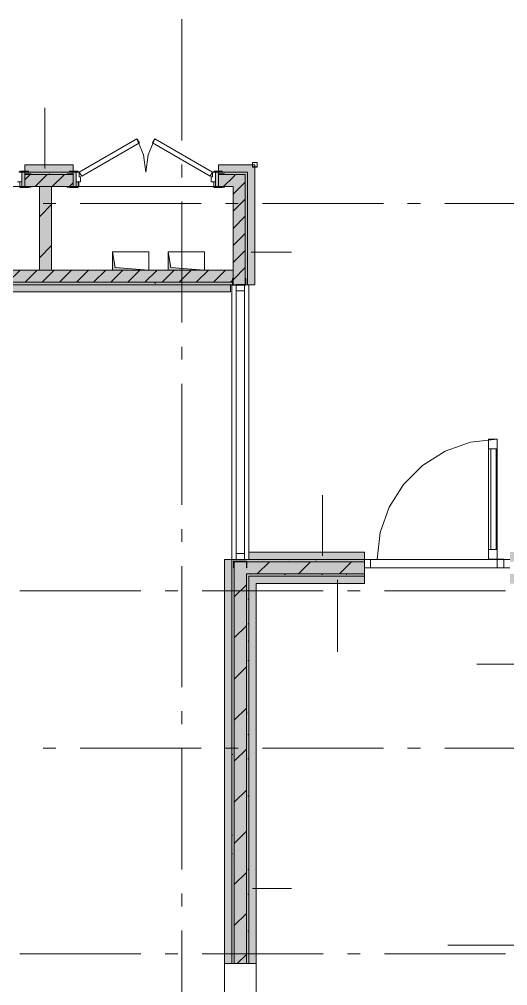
# Model space of a CAD drawing. Header units: millimetres. Extents: x -537608 to 253996, y -217170 to 186033.
# Drawn here: x -269619 to -265585, y -148962 to -140978 of the extents above; entities that cross this region are included whole.
import ezdxf

# ---------------------------------------------------------------- set-up
doc = ezdxf.new("R2010")
doc.units = ezdxf.units.MM
doc.layers.add('PDF _Геометрия', color=7, linetype='Continuous')
doc.layers.add('PDF _Сплошная заливка', color=7, linetype='Continuous', true_color=0xffffff)

msp = doc.modelspace()

# ---------------------------------------------------------------- hatches: boundary and pattern name
at = {"layer": 'PDF _Сплошная заливка', "true_color": 0xfef929, "transparency": 33554559}
h = msp.add_hatch(color=2, dxfattribs=at)
h.paths.add_polyline_path([(-267853.6455, -142239.631), (-267733.6462, -142239.631), (-267733.6462, -142179.6302), (-267973.6469, -142179.6302), (-267973.6469, -142231.6305), (-267943.6454, -142231.6305), (-267943.6454, -142239.631)], flags=0)
h.paths.add_polyline_path([(-269412.2082, -142239.631), (-269203.6471, -142239.631), (-269203.6471, -142231.6305), (-269173.6457, -142231.6305), (-269173.6457, -142179.6302), (-269573.6475, -142179.6302), (-269573.6475, -142231.6305), (-269543.646, -142235.1291), (-269543.646, -142239.631)], flags=0)
h.paths.add_polyline_path([(-270803.6477, -142239.631), (-270803.6477, -142231.6305), (-270773.6463, -142231.6305), (-270773.6463, -142179.6302), (-272033.648, -142179.6302), (-272033.648, -142239.631), (-271973.6473, -142239.631)], flags=0)
msp.add_hatch(color=2, dxfattribs=at).paths.add_polyline_path([(-267733.6462, -143169.9787), (-267673.645, -143169.9787), (-267673.645, -142179.6302), (-267733.6462, -142179.6302), (-267733.6462, -142569.2354)])
at = {"layer": 'PDF _Сплошная заливка', "transparency": 33554559}
h = msp.add_hatch(color=256, dxfattribs=at)
h.paths.add_polyline_path([(-267753.6461, -142259.6297), (-267753.6461, -142239.631), (-267973.6469, -142239.631), (-267973.6469, -142259.6297), (-267853.6455, -142259.6297)], flags=0)
h.paths.add_polyline_path([(-270773.6463, -142259.6297), (-270773.6463, -142239.631), (-271973.6473, -142239.631), (-271973.6473, -142259.6297), (-270803.6477, -142259.6297)], flags=0)
h.paths.add_polyline_path([(-269573.6475, -142259.6297), (-269173.6457, -142259.6297), (-269173.6457, -142239.631), (-269573.6475, -142239.631)], flags=0)
h = msp.add_hatch(color=256, dxfattribs=at)
h.paths.add_polyline_path([(-269453.6461, -142359.6302), (-269173.6457, -142359.6302), (-269173.6457, -142259.6297), (-269573.6475, -142259.6297), (-269573.6475, -142359.6302), (-269543.646, -142359.6302)], flags=0)
h.paths.add_polyline_path([(-267973.6469, -142359.6302), (-267853.6455, -142359.6302), (-267853.6455, -142259.6297), (-267973.6469, -142259.6297)], flags=0)
h.paths.add_polyline_path([(-271953.6486, -142359.6302), (-270773.6463, -142359.6302), (-270773.6463, -142259.6297), (-271953.6486, -142259.6297)], flags=0)
for points in [[(-267853.6455, -143169.9787), (-267753.6461, -143169.9787), (-267753.6461, -142259.6297), (-267853.6455, -142259.6297), (-267853.6455, -142569.2354)], [(-267753.6461, -143169.9787), (-267733.6462, -143169.9787), (-267733.6462, -142239.631), (-267753.6461, -142239.631), (-267753.6461, -142569.2354)], [(-269453.6461, -143049.9773), (-269353.6478, -143049.9773), (-269353.6478, -142359.6302), (-269453.6461, -142359.6302), (-269453.6461, -142569.2354)], [(-267853.6455, -143149.9777), (-267853.6455, -143049.9773), (-271853.6481, -143049.9773), (-271853.6481, -143149.9777), (-268990.5735, -143149.9777)], [(-267873.6464, -143169.9787), (-267853.6455, -143169.9787), (-267853.6455, -143149.9777), (-271953.6486, -143149.9777), (-271953.6486, -143169.9787), (-268990.5735, -143169.9787)]]:
    msp.add_hatch(color=256, dxfattribs=at).paths.add_polyline_path(points)
at = {"layer": 'PDF _Сплошная заливка', "true_color": 0x72baa6, "transparency": 33554559}
msp.add_hatch(color=123, dxfattribs=at).paths.add_polyline_path([(-267873.6464, -143229.9772), (-267873.6464, -143169.9787), (-271973.6473, -143169.9787), (-271973.6473, -143229.9772), (-268990.5735, -143229.9772)])
at = {"layer": 'PDF _Сплошная заливка', "true_color": 0xfef929, "transparency": 33554559}
h = msp.add_hatch(color=2, dxfattribs=at)
h.paths.add_polyline_path([(-265567.1731, -145439.6321), (-265236.1654, -145439.6321), (-265236.1654, -145379.6315), (-265567.1731, -145379.6315), (-265567.1731, -145422.1975)], flags=0)
h.paths.add_polyline_path([(-267723.6452, -145439.6321), (-266767.1746, -145439.6321), (-266767.1746, -145379.6315), (-267723.6452, -145379.6315), (-267723.6452, -145422.1975)], flags=0)
at = {"layer": 'PDF _Сплошная заливка', "transparency": 33554559}
h = msp.add_hatch(color=256, dxfattribs=at)
h.paths.add_polyline_path([(-265236.1654, -145459.6309), (-265236.1654, -145439.6321), (-265567.1731, -145439.6321), (-265567.1731, -145459.6309)], flags=0)
h.paths.add_polyline_path([(-266767.1746, -145459.6309), (-266767.1746, -145439.6321), (-267863.6459, -145439.6321), (-267863.6459, -145459.6309), (-267304.0349, -145459.6309)], flags=0)
h = msp.add_hatch(color=256, dxfattribs=at)
h.paths.add_polyline_path([(-267843.6461, -150929.6323), (-267843.6461, -149479.6324), (-267863.6459, -149479.6324), (-267863.6459, -150929.6323)], flags=0)
h.paths.add_polyline_path([(-267863.6459, -148779.6336), (-267843.6461, -148779.6336), (-267843.6461, -145459.6309), (-267863.6459, -145459.6309), (-267863.6459, -148275.1597)], flags=0)
h = msp.add_hatch(color=256, dxfattribs=at)
h.paths.add_polyline_path([(-265236.1654, -145579.6324), (-265236.1654, -145559.6314), (-265567.1731, -145559.6314), (-265567.1731, -145579.6324)], flags=0)
h.paths.add_polyline_path([(-267723.6452, -145579.6324), (-266767.1746, -145579.6324), (-266767.1746, -145559.6314), (-267743.6456, -145559.6314), (-267743.6456, -145579.6324), (-267725.6695, -145579.6324)], flags=0)
at = {"layer": 'PDF _Сплошная заливка', "true_color": 0xfef929, "transparency": 33554559}
h = msp.add_hatch(color=2, dxfattribs=at)
h.paths.add_polyline_path([(-265567.1731, -145639.6309), (-265226.1644, -145639.6309), (-265226.1644, -145579.6324), (-265567.1731, -145579.6324)], flags=0)
h.paths.add_polyline_path([(-266767.1746, -145639.6309), (-266767.1746, -145579.6324), (-267663.6467, -145579.6324), (-267663.6467, -145639.6309), (-267304.0349, -145639.6309)], flags=0)

# ---------------------------------------------------------------- linework, layer by layer
at = {"layer": 'PDF _Геометрия', "color": 253, "lineweight": 9, "true_color": 0xaaaaaa}
for p, q in [((-268276.1672, -141977.5905), (-268276.1672, -140977.5903)), ((-268276.1672, -142283.4242), (-268276.1672, -142177.5893)), ((-269317.0971, -142499.6303), (-269422.9299, -142499.6303)), ((-268117.096, -142499.6303), (-269117.0962, -142499.6303)), ((-268276.1672, -143483.4231), (-268276.1672, -142483.4229)), ((-267811.2624, -142499.6303), (-267917.0952, -142499.6303)), ((-266611.2625, -142499.6303), (-267611.2626, -142499.6303)), ((-266305.4293, -142499.6303), (-266411.2616, -142499.6303)), ((-265105.4277, -142499.6303), (-266105.4273, -142499.6303)), ((-268849.809, -142899.9788), (-268849.809, -143049.9773)), ((-268549.8077, -142899.9788), (-268849.809, -142899.9788)), ((-268849.809, -142899.9788), (-268827.3085, -143027.4789)), ((-268549.8077, -143049.9773), (-268549.8077, -142899.9788)), ((-268389.8087, -142899.9788), (-268389.8087, -143049.9773)), ((-268089.8074, -142899.9788), (-268389.8087, -142899.9788)), ((-268389.8087, -142899.9788), (-268367.3081, -143027.4789)), ((-268089.8074, -143049.9773), (-268089.8074, -142899.9788)), ((-268849.809, -143049.9773), (-268549.8077, -143049.9773)), ((-268827.3085, -143027.4789), (-268549.8077, -143049.9773)), ((-268389.8087, -143049.9773), (-268089.8074, -143049.9773)), ((-268367.3081, -143027.4789), (-268089.8074, -143049.9773)), ((-268276.1672, -143789.2567), (-268276.1672, -143683.4239)), ((-268276.1672, -144989.2577), (-268276.1672, -143989.2576)), ((-268276.1672, -145295.0914), (-268276.1672, -145189.2586)), ((-268276.1672, -146495.0924), (-268276.1672, -145495.0923)), ((-269614.8937, -145699.6316), (-268614.8937, -145699.6316)), ((-268414.8949, -145699.6316), (-268309.06, -145699.6316)), ((-268109.0613, -145699.6316), (-267109.0601, -145699.6316)), ((-266909.0608, -145699.6316), (-266803.2263, -145699.6316)), ((-266603.2266, -145699.6316), (-265603.2264, -145699.6316)), ((-268276.1672, -146800.926), (-268276.1672, -146695.0911)), ((-269317.0971, -146999.633), (-269422.9299, -146999.633)), ((-268117.096, -146999.633), (-269117.0962, -146999.633)), ((-268276.1672, -148000.925), (-268276.1672, -147000.9248)), ((-267811.2624, -146999.633), (-267917.0952, -146999.633)), ((-266611.2625, -146999.633), (-267611.2626, -146999.633)), ((-266305.4293, -146999.633), (-266411.2616, -146999.633)), ((-265105.4277, -146999.633), (-266105.4273, -146999.633)), ((-268276.1672, -148306.7586), (-268276.1672, -148200.9258)), ((-268276.1672, -149506.7596), (-268276.1672, -148506.7595)), ((-269614.8937, -148699.6319), (-268614.8937, -148699.6319)), ((-268414.8949, -148699.6319), (-268309.06, -148699.6319)), ((-268109.0613, -148699.6319), (-267109.0601, -148699.6319)), ((-266909.0608, -148699.6319), (-266803.2263, -148699.6319)), ((-266603.2266, -148699.6319), (-265603.2264, -148699.6319))]:
    msp.add_line(p, q, dxfattribs=at)
at = {"layer": 'PDF _Геометрия', "lineweight": 9}
for p, q in [((-269407.6396, -142209.6295), (-269407.6396, -141709.6294)), ((-268647.3322, -141964.6297), (-269123.6476, -142239.631)), ((-269103.6467, -142274.2719), (-268627.3334, -141999.2707)), ((-268627.3334, -141999.2707), (-268647.3322, -141964.6297)), ((-268647.3322, -141964.6297), (-268592.3867, -142097.2797)), ((-268554.9058, -142097.2797), (-268499.9603, -141964.6297)), ((-268499.9603, -141964.6297), (-268519.9613, -141999.2707)), ((-268519.9613, -141999.2707), (-268043.6459, -142274.2719)), ((-268023.6471, -142239.631), (-268499.9603, -141964.6297)), ((-268592.3867, -142097.2797), (-268573.6473, -142239.631)), ((-268573.6473, -142239.631), (-268554.9058, -142097.2797)), ((-269173.6457, -142179.6302), (-269573.6475, -142179.6302)), ((-269573.6475, -142179.6302), (-269573.6475, -142231.6305)), ((-269173.6457, -142231.6305), (-269173.6457, -142179.6302)), ((-267733.6462, -142179.6302), (-267973.6469, -142179.6302)), ((-267973.6469, -142179.6302), (-267973.6469, -142231.6305)), ((-267673.645, -142179.6302), (-267733.6462, -142179.6302)), ((-267692.4747, -142160.8026), (-267693.6454, -142163.6295)), ((-267693.6454, -142163.6295), (-267693.6454, -142195.631)), ((-267693.6454, -142195.631), (-267692.4747, -142198.4578)), ((-267689.6463, -142159.6293), (-267692.4747, -142160.8026)), ((-267692.4747, -142198.4578), (-267689.6463, -142199.6311)), ((-267691.6464, -142163.6295), (-267691.0602, -142162.2149)), ((-267691.6464, -142195.631), (-267691.6464, -142163.6295)), ((-267691.0602, -142197.0433), (-267691.6464, -142195.631)), ((-267691.0602, -142162.2149), (-267689.6463, -142161.6294)), ((-267689.6463, -142197.6311), (-267691.0602, -142197.0433)), ((-267657.6458, -142159.6293), (-267689.6463, -142159.6293)), ((-267689.6463, -142161.6294), (-267657.6458, -142161.6294)), ((-267657.6458, -142197.6311), (-267689.6463, -142197.6311)), ((-267689.6463, -142199.6311), (-267657.6458, -142199.6311)), ((-267673.645, -143169.9787), (-267673.645, -142179.6302)), ((-267654.8179, -142160.8026), (-267657.6458, -142159.6293)), ((-267657.6458, -142161.6294), (-267656.2314, -142162.2149)), ((-267656.2314, -142197.0433), (-267657.6458, -142197.6311)), ((-267657.6458, -142199.6311), (-267654.8179, -142198.4578)), ((-267656.2314, -142162.2149), (-267655.6457, -142163.6295)), ((-267655.6457, -142195.631), (-267656.2314, -142197.0433)), ((-267655.6457, -142163.6295), (-267655.6457, -142195.631)), ((-267653.6456, -142163.6295), (-267654.8179, -142160.8026)), ((-267654.8179, -142198.4578), (-267653.6456, -142195.631)), ((-267653.6456, -142195.631), (-267653.6456, -142163.6295)), ((-269598.6476, -142239.631), (-269623.6477, -142239.631)), ((-269543.646, -142231.6305), (-269613.6472, -142231.6305)), ((-269613.6472, -142231.6305), (-269613.6472, -142239.631)), ((-269613.6472, -142239.631), (-269543.646, -142239.631)), ((-269598.6476, -142319.6304), (-269598.6476, -142239.631)), ((-269573.6475, -142239.631), (-269598.6476, -142239.631)), ((-269598.6476, -142239.631), (-269598.6476, -142359.6302)), ((-269573.6475, -142359.6302), (-269573.6475, -142239.631)), ((-269573.6475, -142303.845), (-269529.4322, -142259.6297)), ((-269573.6475, -142259.6297), (-269173.6457, -142259.6297)), ((-269543.646, -142239.631), (-269543.646, -142231.6305)), ((-269203.6471, -142239.631), (-269543.646, -142239.631)), ((-269543.646, -142239.631), (-269203.6471, -142239.631)), ((-269488.0115, -142359.6302), (-269388.0111, -142259.6297)), ((-269346.5883, -142359.6302), (-269246.59, -142259.6297)), ((-269133.646, -142231.6305), (-269203.6471, -142231.6305)), ((-269203.6471, -142231.6305), (-269203.6471, -142239.631)), ((-269203.6471, -142239.631), (-269133.646, -142239.631)), ((-269148.6477, -142239.631), (-269173.6457, -142239.631)), ((-269173.6457, -142239.631), (-269173.6457, -142359.6302)), ((-269123.6476, -142239.631), (-269148.6477, -142239.631)), ((-269148.6477, -142239.631), (-269148.6477, -142319.6304)), ((-269148.6477, -142359.6302), (-269148.6477, -142239.631)), ((-269133.646, -142239.631), (-269133.646, -142231.6305)), ((-269123.6476, -142239.631), (-269103.6467, -142274.2719)), ((-269123.6476, -142279.6307), (-269123.6476, -142239.631)), ((-269113.6472, -142279.6307), (-269123.6476, -142279.6307)), ((-269113.6472, -142319.6304), (-269113.6472, -142279.6307)), ((-268043.6459, -142274.2719), (-268023.6471, -142239.631)), ((-268023.6471, -142279.6307), (-268033.6454, -142279.6307)), ((-268033.6454, -142279.6307), (-268033.6454, -142319.6304)), ((-268023.6471, -142239.631), (-268023.6471, -142279.6307)), ((-267998.647, -142239.631), (-268023.6471, -142239.631)), ((-267943.6454, -142231.6305), (-268013.6466, -142231.6305)), ((-268013.6466, -142231.6305), (-268013.6466, -142239.631)), ((-268013.6466, -142239.631), (-267943.6454, -142239.631)), ((-267998.647, -142319.6304), (-267998.647, -142239.631)), ((-267973.6469, -142239.631), (-267998.647, -142239.631)), ((-267998.647, -142239.631), (-267998.647, -142359.6302)), ((-267973.6469, -142359.6302), (-267973.6469, -142239.631)), ((-267973.6469, -142259.6297), (-267853.6455, -142259.6297)), ((-267943.6454, -142239.631), (-267943.6454, -142231.6305)), ((-267853.6455, -142239.631), (-267943.6454, -142239.631)), ((-267943.6454, -142239.631), (-267853.6455, -142239.631)), ((-267753.6461, -142239.631), (-267853.6455, -142239.631)), ((-267853.6455, -142280.9009), (-267832.3754, -142259.6297)), ((-267853.6455, -142259.6297), (-267753.6461, -142259.6297)), ((-267733.6462, -142239.631), (-267753.6461, -142239.631)), ((-267753.6461, -142239.631), (-267733.6462, -142239.631)), ((-267753.6461, -142259.6297), (-267753.6461, -143169.9787)), ((-267733.6462, -143169.9787), (-267733.6462, -142239.631)), ((-267733.6462, -142239.631), (-267733.6462, -143169.9787)), ((-269633.646, -142319.6304), (-269598.6476, -142319.6304)), ((-269598.6476, -142319.6304), (-269613.6472, -142319.6304)), ((-269613.6472, -142319.6304), (-269613.6472, -142359.6302)), ((-269613.6472, -142359.6302), (-269598.6476, -142359.6302)), ((-269543.646, -142359.6302), (-269613.6472, -142359.6302)), ((-269613.6472, -142359.6302), (-269613.6472, -142367.6305)), ((-269598.6476, -142359.6302), (-269598.6476, -142319.6304)), ((-269598.6476, -142359.6302), (-269573.6475, -142359.6302)), ((-269543.646, -142359.6302), (-269453.6461, -142359.6302)), ((-269543.646, -142367.6305), (-269543.646, -142359.6302)), ((-269453.6461, -142359.6302), (-269453.6461, -143049.9773)), ((-269353.6478, -142359.6302), (-269453.6461, -142359.6302)), ((-269353.6478, -143049.9773), (-269353.6478, -142359.6302)), ((-269353.6478, -142359.6302), (-269203.6471, -142359.6302)), ((-269205.1671, -142359.6302), (-269173.6457, -142328.1088)), ((-269133.646, -142359.6302), (-269203.6471, -142359.6302)), ((-269203.6471, -142359.6302), (-269203.6471, -142367.6305)), ((-269173.6457, -142359.6302), (-269148.6477, -142359.6302)), ((-269148.6477, -142319.6304), (-269113.6472, -142319.6304)), ((-269133.646, -142319.6304), (-269148.6477, -142319.6304)), ((-269148.6477, -142319.6304), (-269148.6477, -142359.6302)), ((-269148.6477, -142359.6302), (-269133.646, -142359.6302)), ((-269133.646, -142359.6302), (-269133.646, -142319.6304)), ((-269133.646, -142367.6305), (-269133.646, -142359.6302)), ((-268033.6454, -142319.6304), (-267998.647, -142319.6304)), ((-267998.647, -142319.6304), (-268013.6466, -142319.6304)), ((-268013.6466, -142319.6304), (-268013.6466, -142359.6302)), ((-268013.6466, -142359.6302), (-267998.647, -142359.6302)), ((-267943.6454, -142359.6302), (-268013.6466, -142359.6302)), ((-268013.6466, -142359.6302), (-268013.6466, -142367.6305)), ((-267998.647, -142359.6302), (-267998.647, -142319.6304)), ((-267998.647, -142359.6302), (-267973.6469, -142359.6302)), ((-267943.6454, -142359.6302), (-267853.6455, -142359.6302)), ((-267943.6454, -142367.6305), (-267943.6454, -142359.6302)), ((-267932.3747, -142359.6302), (-267853.6455, -142280.9009)), ((-267853.6455, -142422.322), (-267753.6461, -142322.3216)), ((-267853.6455, -142359.6302), (-267853.6455, -143169.9787)), ((-269613.6472, -142367.6305), (-269543.646, -142367.6305)), ((-269203.6471, -142367.6305), (-269133.646, -142367.6305)), ((-268013.6466, -142367.6305), (-267943.6454, -142367.6305)), ((-269453.6461, -142608.1091), (-269353.6478, -142508.1087)), ((-267853.6455, -142563.7432), (-267753.6461, -142463.7449)), ((-267853.6455, -142705.1665), (-267753.6461, -142605.1661)), ((-267853.6455, -142846.5876), (-267753.6461, -142746.5872)), ((-269453.6461, -142947.5203), (-269353.6478, -142847.5198)), ((-267853.6455, -142988.0087), (-267753.6461, -142888.0083)), ((-267703.6458, -142900.3577), (-267370.8098, -142900.3577)), ((-269453.6461, -143049.9773), (-269809.8094, -143049.9773)), ((-269712.6724, -143149.9777), (-269612.6719, -143049.9773)), ((-269571.2513, -143149.9777), (-269471.2508, -143049.9773)), ((-269453.6461, -143049.9773), (-269353.6478, -143049.9773)), ((-269429.8301, -143149.9777), (-269329.8296, -143049.9773)), ((-268849.809, -143049.9773), (-269353.6478, -143049.9773)), ((-269288.4089, -143149.9777), (-269188.4085, -143049.9773)), ((-269146.9878, -143149.9777), (-269046.9874, -143049.9773)), ((-269005.5667, -143149.9777), (-268905.5662, -143049.9773)), ((-268864.1434, -143149.9777), (-268764.1451, -143049.9773)), ((-268722.7222, -143149.9777), (-268622.7239, -143049.9773)), ((-268581.3011, -143149.9777), (-268481.3007, -143049.9773)), ((-268389.8087, -143049.9773), (-268549.8077, -143049.9773)), ((-268439.88, -143149.9777), (-268339.8795, -143049.9773)), ((-268298.4588, -143149.9777), (-268198.4584, -143049.9773)), ((-268157.0377, -143149.9777), (-268057.0372, -143049.9773)), ((-267853.6455, -143049.9773), (-268089.8074, -143049.9773)), ((-268015.6165, -143149.9777), (-267915.6161, -143049.9773)), ((-267853.6455, -143129.4299), (-267753.6461, -143029.4295)), ((-267853.6455, -143149.9777), (-267853.6455, -143049.9773)), ((-267853.6455, -143149.9777), (-271853.6481, -143149.9777)), ((-267874.1954, -143149.9777), (-267853.6455, -143129.4299)), ((-267853.6455, -143169.9787), (-267853.6455, -143149.9777)), ((-267873.6464, -143229.9772), (-271973.6473, -143229.9772)), ((-271853.6481, -143169.9787), (-267873.6464, -143169.9787)), ((-271853.6481, -143169.9787), (-267873.6464, -143169.9787)), ((-267873.6464, -143169.9787), (-267873.6464, -143229.9772)), ((-267873.6464, -143169.9787), (-267853.6455, -143169.9787)), ((-267863.6459, -145439.6321), (-267863.6459, -143169.9787)), ((-267853.6455, -143169.9787), (-267753.6461, -143169.9787)), ((-267758.6463, -143169.8043), (-267828.6464, -143169.8043)), ((-267828.6464, -143169.8043), (-267828.6464, -143219.8045)), ((-267828.6464, -143219.8045), (-267758.6463, -143219.8045)), ((-267828.6464, -143219.8045), (-267828.6464, -145389.8042)), ((-267758.6463, -143219.8045), (-267758.6463, -143169.8043)), ((-267758.6463, -143219.8045), (-267758.6463, -145389.8042)), ((-267753.6461, -143169.9787), (-267733.6462, -143169.9787)), ((-267733.6462, -143169.9787), (-267673.645, -143169.9787)), ((-267723.6452, -143169.9787), (-267723.6452, -145379.6315)), ((-265891.914, -144471.5023), (-266101.5865, -144544.8707)), ((-265671.1726, -144446.6313), (-265891.914, -144471.5023)), ((-265671.1726, -144446.6313), (-265743.1728, -144446.6313)), ((-265743.1728, -144446.6313), (-265743.1728, -145438.6311)), ((-265671.1726, -144446.6313), (-265743.1728, -144446.6313)), ((-265743.1728, -144446.6313), (-265743.1728, -145438.6311)), ((-265671.1726, -145438.6311), (-265671.1726, -144446.6313)), ((-265671.1726, -145438.6311), (-265671.1726, -144446.6313)), ((-265671.1726, -145438.6311), (-265671.1726, -144446.6313)), ((-266101.5865, -144544.8707), (-266289.6756, -144663.0549)), ((-265671.1726, -144526.6308), (-265743.1728, -144526.6308)), ((-265725.173, -144526.6308), (-265725.173, -145358.6316)), ((-265681.1731, -144526.6308), (-265681.1731, -145358.6316)), ((-266289.6756, -144663.0549), (-266446.7492, -144820.1302)), ((-266446.7492, -144820.1302), (-266564.9347, -145008.2188)), ((-267114.4048, -145409.6307), (-267114.4048, -144909.6307)), ((-266564.9347, -145008.2188), (-266638.3019, -145217.8907)), ((-266638.3019, -145217.8907), (-266663.1734, -145438.6311)), ((-267758.6463, -145389.8042), (-267828.6464, -145389.8042)), ((-267828.6464, -145389.8042), (-267828.6464, -145439.8044)), ((-267758.6463, -145439.8044), (-267758.6463, -145389.8042)), ((-266767.1746, -145379.6315), (-267723.6452, -145379.6315)), ((-267723.6452, -145379.6315), (-267723.6452, -145439.6321)), ((-266767.1746, -145439.6321), (-266767.1746, -145379.6315)), ((-265671.1726, -145358.6316), (-265743.1728, -145358.6316)), ((-267863.6459, -145439.6321), (-267923.6466, -145439.6321)), ((-267923.6466, -145439.6321), (-267923.6466, -147429.632)), ((-267723.6452, -145439.6321), (-267863.6459, -145439.6321)), ((-267863.6459, -145439.6321), (-267863.6459, -145459.6309)), ((-267863.6459, -145579.6324), (-267863.6459, -145439.6321)), ((-267863.6459, -145459.6309), (-267863.6459, -145559.6314)), ((-267843.6461, -145559.6314), (-267843.6461, -145459.6309)), ((-267843.6461, -145459.6309), (-266767.1746, -145459.6309)), ((-267828.6464, -145439.8044), (-267758.6463, -145439.8044)), ((-266767.1746, -145439.6321), (-267723.6452, -145439.6321)), ((-267723.6452, -145439.6321), (-266767.1746, -145439.6321)), ((-267653.4099, -145559.6314), (-267553.4094, -145459.6309)), ((-267313.9977, -145559.6314), (-267213.9983, -145459.6309)), ((-266974.5865, -145559.6314), (-266874.5871, -145459.6309)), ((-266767.1746, -145459.6309), (-266767.1746, -145439.6321)), ((-266717.1744, -145439.6321), (-266767.1746, -145439.6321)), ((-266767.1746, -145439.6321), (-266767.1746, -145509.6312)), ((-266767.1746, -145559.6314), (-266767.1746, -145459.6309)), ((-265617.1733, -145439.6321), (-266717.1744, -145439.6321)), ((-266717.1744, -145509.6312), (-266717.1744, -145439.6321)), ((-265743.1728, -145438.6311), (-265671.1726, -145438.6311)), ((-265743.1728, -145438.6311), (-265671.1726, -145438.6311)), ((-265671.1726, -145438.6311), (-265671.1726, -145510.6323)), ((-265671.1726, -145510.6323), (-265671.1726, -145438.6311)), ((-265671.1726, -145438.6311), (-265617.1733, -145438.6311)), ((-265617.1733, -145438.6311), (-265671.1726, -145438.6311)), ((-265567.1731, -145439.6321), (-265617.1733, -145439.6321)), ((-265617.1733, -145439.6321), (-265617.1733, -145509.6312)), ((-266767.1746, -145509.6312), (-266717.1744, -145509.6312)), ((-265617.1733, -145509.6312), (-266717.1744, -145509.6312)), ((-265671.1726, -145510.6323), (-265617.1733, -145510.6323)), ((-265617.1733, -145510.6323), (-265671.1726, -145510.6323)), ((-265617.1733, -145509.6312), (-265567.1731, -145509.6312)), ((-267863.6459, -145559.6314), (-267863.6459, -145579.6324)), ((-267863.6459, -145579.6324), (-267863.6459, -147429.632)), ((-267863.6459, -147429.632), (-267863.6459, -145579.6324)), ((-267843.6461, -145579.6324), (-267843.6461, -145559.6314)), ((-267843.6461, -148779.6336), (-267843.6461, -145579.6324)), ((-267743.6456, -145579.6324), (-267743.6456, -145559.6314)), ((-267743.6456, -145559.6314), (-266767.1746, -145559.6314)), ((-267743.6456, -148779.6336), (-267743.6456, -145579.6324)), ((-267723.6452, -147429.632), (-267723.6452, -145579.6324)), ((-267723.6452, -145579.6324), (-267723.6452, -147429.632)), ((-267663.6467, -145579.6324), (-267723.6452, -145579.6324)), ((-267723.6452, -145579.6324), (-267663.6467, -145579.6324)), ((-267663.6467, -145579.6324), (-266767.1746, -145579.6324)), ((-266767.1746, -145579.6324), (-267663.6467, -145579.6324)), ((-266991.3365, -145609.6316), (-266991.3365, -146204.7213)), ((-266767.1746, -145579.6324), (-266767.1746, -145559.6314)), ((-266767.1746, -145639.6309), (-266767.1746, -145579.6324)), ((-267843.6461, -145749.8686), (-267743.6456, -145649.8682)), ((-267663.6467, -147429.632), (-267663.6467, -145639.6309)), ((-267663.6467, -145639.6309), (-266767.1746, -145639.6309)), ((-267843.6461, -146089.2798), (-267743.6456, -145989.2794)), ((-267843.6461, -146428.691), (-267743.6456, -146328.6905)), ((-264806.1649, -146306.3192), (-265840.0149, -146306.3192)), ((-267843.6461, -146768.1021), (-267743.6456, -146668.1017)), ((-267843.6461, -147107.5133), (-267743.6456, -147007.5129)), ((-267843.6461, -147446.9245), (-267743.6456, -147346.924)), ((-267923.6466, -147429.632), (-267923.6466, -148779.6336)), ((-267863.6459, -147429.632), (-267863.6459, -148779.6336)), ((-267863.6459, -148779.6336), (-267863.6459, -147429.632)), ((-267723.6452, -148779.6336), (-267723.6452, -147429.632)), ((-267723.6452, -147429.632), (-267723.6452, -148779.6336)), ((-267663.6467, -148779.6336), (-267663.6467, -147429.632)), ((-267843.6461, -147786.3356), (-267743.6456, -147686.3352)), ((-267843.6461, -148125.7468), (-267743.6456, -148025.7485)), ((-267693.6454, -148158.2133), (-267370.8098, -148158.2133)), ((-267843.6461, -148465.158), (-267743.6456, -148365.1597)), ((-265256.1647, -148626.8018), (-266079.8982, -148626.8018)), ((-267818.7084, -148779.6336), (-267743.6456, -148704.5709)), ((-267923.6466, -148779.6336), (-267863.6459, -148779.6336)), ((-267923.6466, -149479.6324), (-267923.6466, -148779.6336)), ((-267863.6459, -148779.6336), (-267843.6461, -148779.6336)), ((-267843.6461, -148779.6336), (-267743.6456, -148779.6336)), ((-267743.6456, -148779.6336), (-267723.6452, -148779.6336)), ((-267723.6452, -148779.6336), (-267663.6467, -148779.6336)), ((-267663.6467, -148779.6336), (-267663.6467, -149479.6324))]:
    msp.add_line(p, q, dxfattribs=at)
at = {"layer": 'PDF _Геометрия', "color": 253, "lineweight": 20, "true_color": 0xaaaaaa}
for p, q in [((-269523.6472, -142254.6306), (-269573.6475, -142254.6306)), ((-269573.6475, -142259.6297), (-269523.6472, -142259.6297)), ((-269523.6472, -142259.6297), (-269523.6472, -142254.6306)), ((-269173.6457, -142254.6306), (-269223.6459, -142254.6306)), ((-269223.6459, -142254.6306), (-269223.6459, -142259.6297)), ((-269223.6459, -142259.6297), (-269173.6457, -142259.6297)), ((-267923.6466, -142254.6306), (-267973.6469, -142254.6306)), ((-267973.6469, -142259.6297), (-267923.6466, -142259.6297)), ((-267923.6466, -142259.6297), (-267923.6466, -142254.6306)), ((-269523.6472, -142359.6302), (-269543.646, -142359.6302)), ((-269523.6472, -142364.6294), (-269523.6472, -142359.6302)), ((-269203.6471, -142359.6302), (-269223.6459, -142359.6302)), ((-269223.6459, -142359.6302), (-269223.6459, -142364.6294)), ((-267923.6466, -142359.6302), (-267943.6454, -142359.6302)), ((-267923.6466, -142364.6294), (-267923.6466, -142359.6302)), ((-269543.646, -142364.6294), (-269523.6472, -142364.6294)), ((-269223.6459, -142364.6294), (-269203.6471, -142364.6294)), ((-267943.6454, -142364.6294), (-267923.6466, -142364.6294)), ((-267853.6455, -143119.9784), (-267858.6467, -143119.9784)), ((-267858.6467, -143119.9784), (-267858.6467, -143174.9778)), ((-267853.6455, -143169.9787), (-267853.6455, -143119.9784)), ((-267748.6453, -143119.9784), (-267753.6461, -143119.9784)), ((-267753.6461, -143119.9784), (-267753.6461, -143169.9787)), ((-267748.6453, -143174.9778), (-267748.6453, -143119.9784)), ((-267858.6467, -143174.9778), (-267748.6453, -143174.9778)), ((-267753.6461, -143169.9787), (-267853.6455, -143169.9787)), ((-267738.6453, -145454.6318), (-267848.6468, -145454.6318)), ((-267848.6468, -145454.6318), (-267848.6468, -145509.6312)), ((-267843.6461, -145459.6309), (-267743.6456, -145459.6309)), ((-267843.6461, -145509.6312), (-267843.6461, -145459.6309)), ((-267743.6456, -145459.6309), (-267743.6456, -145509.6312)), ((-267738.6453, -145509.6312), (-267738.6453, -145454.6318)), ((-267848.6468, -145509.6312), (-267843.6461, -145509.6312)), ((-267743.6456, -145509.6312), (-267738.6453, -145509.6312))]:
    msp.add_line(p, q, dxfattribs=at)
at = {"layer": 'PDF _Геометрия', "color": 8, "lineweight": 9, "true_color": 0x787878}
for p, q in [((-269368.6065, -142255.9008), (-269371.9587, -142250.0943)), ((-269122.4053, -143150.1995), (-269125.7575, -143156.0059)), ((-268495.0408, -143159.3603), (-268498.393, -143153.5516)), ((-267393.9503, -145439.6321), (-267396.8632, -145444.6787)), ((-267166.7345, -145452.4832), (-267170.0877, -145458.2897)), ((-267576.9929, -145562.2645), (-267578.514, -145559.6314)), ((-267427.3658, -145564.6736), (-267420.6609, -145564.6736)), ((-267122.5656, -145564.6736), (-267115.8602, -145564.6736)), ((-266993.9626, -145559.6314), (-266994.1116, -145559.8898)), ((-266919.3654, -145564.6736), (-266912.66, -145564.6736)), ((-267860.677, -145638.4231), (-267863.6459, -145643.5665)), ((-267843.6461, -145710.0088), (-267844.3103, -145708.8592)), ((-267732.1661, -145767.8738), (-267725.4601, -145767.8738)), ((-267732.1661, -145971.074), (-267725.4601, -145971.074)), ((-267725.7454, -146117.4189), (-267729.0981, -146111.6102)), ((-267732.1661, -146275.8742), (-267725.4601, -146275.8742)), ((-267739.147, -146647.1297), (-267742.5002, -146652.9363)), ((-267735.7098, -146709.7592), (-267739.0631, -146703.9527)), ((-267732.1661, -146885.4747), (-267725.4601, -146885.4747)), ((-267854.3581, -147049.883), (-267857.7124, -147055.6896)), ((-267732.1661, -147088.6749), (-267725.4601, -147088.6749)), ((-267742.7941, -147466.2472), (-267743.6456, -147467.722)), ((-267732.1661, -147393.4731), (-267725.4601, -147393.4731)), ((-267857.2388, -147718.4659), (-267860.593, -147712.6572)), ((-267858.0074, -147869.0004), (-267861.3595, -147874.807)), ((-267843.6461, -147945.2108), (-267846.9794, -147939.4344)), ((-267732.1661, -148003.0736), (-267725.4601, -148003.0736)), ((-267732.1661, -148206.2737), (-267725.4601, -148206.2737)), ((-267732.1661, -148511.074), (-267725.4601, -148511.074))]:
    msp.add_line(p, q, dxfattribs=at)
at = {"layer": 'PDF _Геометрия', "color": 9, "lineweight": 9, "true_color": 0xc0c0c0}
for p, q in [((-270733.6466, -142359.6302), (-269613.6472, -142359.6302)), ((-269128.6468, -142319.6304), (-269128.6468, -142359.6302)), ((-269128.6468, -142359.6302), (-268013.6466, -142359.6302))]:
    msp.add_line(p, q, dxfattribs=at)
at = {"layer": 'PDF _Сплошная заливка', "color": 7, "lineweight": 35, "true_color": 0xf4f4f4, "transparency": 33554559}
for points in [[(-269573.6475, -142359.6302), (-269573.6475, -142239.631), (-269598.6476, -142359.6302), (-269598.6476, -142239.631)], [(-269148.6477, -142359.6302), (-269148.6477, -142239.631), (-269173.6457, -142359.6302), (-269173.6457, -142239.631)], [(-267973.6469, -142359.6302), (-267973.6469, -142239.631), (-267998.647, -142359.6302), (-267998.647, -142239.631)]]:
    msp.add_solid(points, dxfattribs=at)
at = {"layer": 'PDF _Сплошная заливка', "color": 254, "lineweight": 35, "true_color": 0xe2e2e2, "transparency": 33554559}
for points in [[(-268549.8077, -143049.9773), (-268827.3085, -143027.4789), (-268849.809, -143049.9773), (-268849.809, -142899.9788)], [(-268089.8074, -143049.9773), (-268367.3081, -143027.4789), (-268389.8087, -143049.9773), (-268389.8087, -142899.9788)]]:
    msp.add_solid(points, dxfattribs=at)
at = {"layer": 'PDF _Сплошная заливка', "color": 123, "lineweight": 35, "true_color": 0x72baa6, "transparency": 33554559}
msp.add_solid([(-267863.6459, -148779.6336), (-267863.6459, -145439.6321), (-267923.6466, -148779.6336), (-267923.6466, -145439.6321)], dxfattribs=at)
at = {"layer": 'PDF _Сплошная заливка', "lineweight": 35, "transparency": 33554559}
for points in [[(-267843.6461, -145559.6314), (-266767.1746, -145559.6314), (-267843.6461, -145459.6309), (-266767.1746, -145459.6309)], [(-267743.6456, -148779.6336), (-267743.6456, -145559.6314), (-267843.6461, -148779.6336), (-267843.6461, -145559.6314)], [(-267723.6452, -148779.6336), (-267725.6695, -145579.6324), (-267743.6456, -148779.6336), (-267743.6456, -145579.6324)]]:
    msp.add_solid(points, dxfattribs=at)
at = {"layer": 'PDF _Сплошная заливка', "color": 2, "lineweight": 35, "true_color": 0xfef929, "transparency": 33554559}
msp.add_solid([(-267663.6467, -148779.6336), (-267663.6467, -145579.6324), (-267723.6452, -148779.6336), (-267723.6452, -145579.6324)], dxfattribs=at)

doc.saveas('drawing.dxf')
